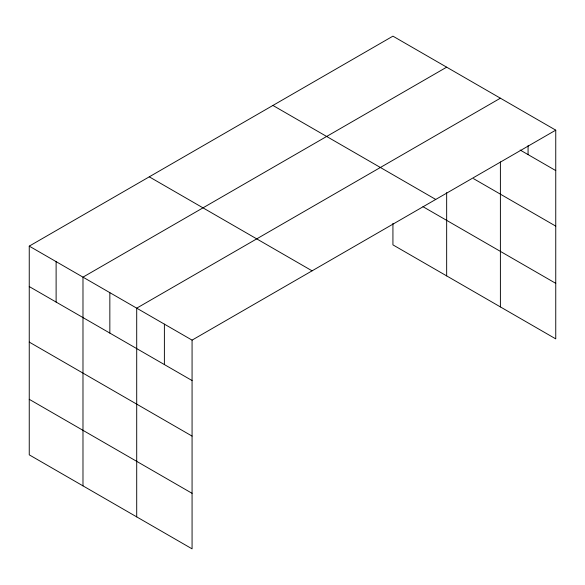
<?xml version="1.0" encoding="UTF-8"?>
<svg xmlns="http://www.w3.org/2000/svg" width="585" height="585" viewBox="0 0 585 585"><rect width="100%" height="100%" fill="white"/><g stroke="black" fill="none" stroke-linecap="round" stroke-linejoin="round"><path stroke-width="0.88" d="M29.25 246.124L192.07 340.126L192.07 548.847L29.25 454.845L29.25 246.124L392.93 36.153L555.75 130.155L555.75 338.876L392.93 244.874L392.93 223.382M446.662 67.173L82.982 277.144L82.982 485.864M500.394 98.192L136.707 308.163L136.707 516.891M192.07 340.126L555.75 130.155M520.16 150.038L555.75 170.586M473.528 178.652L555.75 226.124M272.917 105.439L435.737 199.441M422.955 206.673L555.75 283.345M149.263 176.831L312.083 270.833M29.25 286.555L192.07 380.557M29.25 342.093L192.07 436.096M29.25 399.314L192.07 493.316M528.072 145.621L528.072 154.608M500.394 161.913L500.394 306.92M446.662 192.648L446.662 275.901M164.385 324.141L164.385 364.579M109.841 292.654L109.841 333.084M56.116 261.634L56.116 302.065"/></g></svg>
